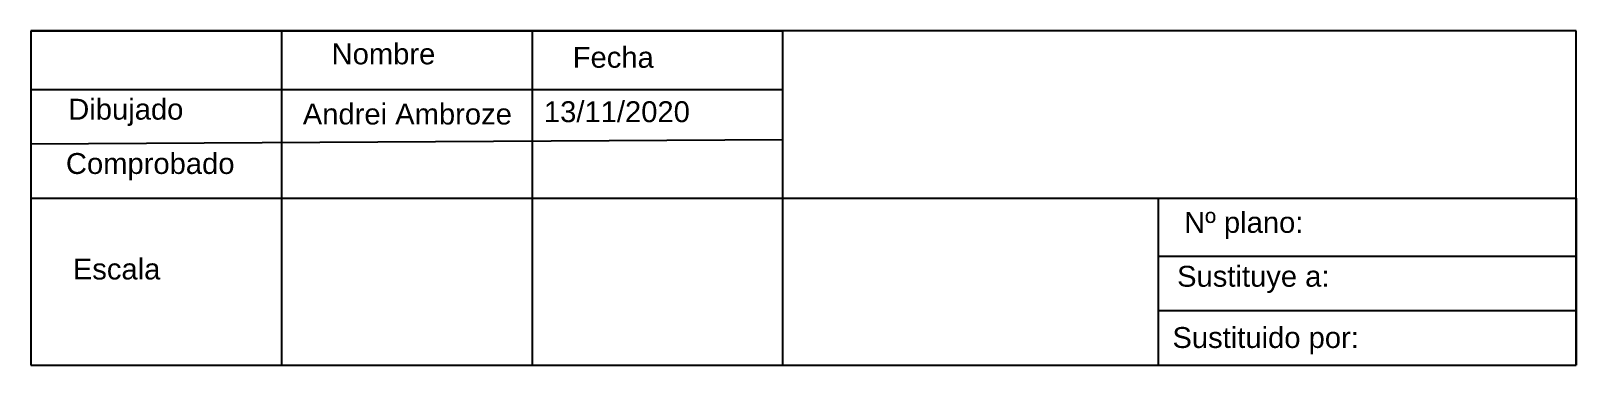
# Model space of a CAD drawing. Header units: millimetres. Extents: x 1180 to 3030, y 1450 to 1850.
import ezdxf

# ---------------------------------------------------------------- set-up
doc = ezdxf.new("R2010")
doc.units = ezdxf.units.MM
doc.styles.get("Standard").update_dxf_attribs({"font": 'arial.ttf'})

msp = doc.modelspace()

# ---------------------------------------------------------------- linework, layer by layer
for p, q in [((1180, 1850), (1180, 1450)), ((3030, 1850), (1180, 1850)), ((1180, 1850), (1180, 1780)), ((1180, 1850), (2080, 1850)), ((1180, 1850), (1180, 1780)), ((1180, 1850), (1180, 1650)), ((1180, 1850), (1480, 1850)), ((1480, 1850), (1480, 1450)), ((1480, 1850), (1780, 1850)), ((1780, 1850), (1780, 1450)), ((2080, 1850), (2080, 1450)), ((3030, 1450), (3030, 1850)), ((1180, 1780), (2080, 1780)), ((1180, 1780), (1180, 1715)), ((1180, 1715), (2080, 1720)), ((1180, 1650), (3030, 1650)), ((2530, 1450), (2530, 1650)), ((3030, 1650), (3030, 1450)), ((3030, 1650), (3030, 1580)), ((3030, 1580), (2530, 1580)), ((3030, 1515), (2530, 1515)), ((3030, 1450), (3030, 1515)), ((1180, 1450), (3030, 1450)), ((1180, 1450), (2080, 1450)), ((2080, 1450), (2530, 1450)), ((2080, 1450), (2530, 1450))]:
    msp.add_line(p, q)

# ---------------------------------------------------------------- texts
for s, p in [('Nombre', (1540, 1810)), ('Fecha', (1828.7, 1805.9))]:
    msp.add_text(s, height=25).set_placement(p)
at = {"char_height": 25, "attachment_point": 1}
for s, width, heights, insert in [('Dibujado', 300, [0], (1224.7, 1768.8)), ('Andrei Ambroze', 300, [60], (1505.5, 1763)), ('13/11/2020', 299.986, [0], (1794.2, 1765.8)), ('Comprobado', 300, [0], (1221.9, 1703.8)), ('Nº plano:', 500, [0], (2560.7, 1633.3)), ('Escala', 300, [0], (1230.2, 1577.5)), ('Sustituye a:', 500, [0], (2552.3, 1568.8)), ('Sustituido por:', 500, [0], (2546.7, 1495.5))]:
    msp.add_mtext_dynamic_manual_height_columns(s, width=width, gutter_width=125, heights=heights, dxfattribs=dict(at, insert=insert))

doc.saveas('drawing.dxf')
